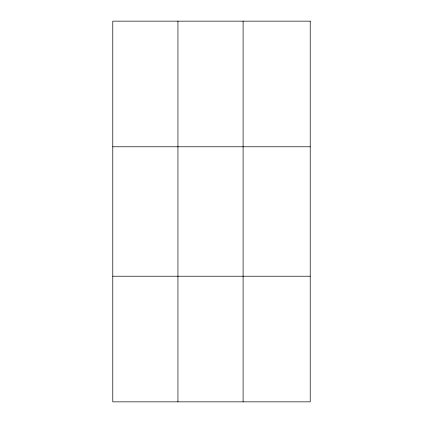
<?xml version="1.0" encoding="UTF-8"?>
<svg xmlns="http://www.w3.org/2000/svg" width="423" height="423" viewBox="0 0 423 423"><rect width="100%" height="100%" fill="white"/><g stroke="black" fill="none" stroke-linecap="round" stroke-linejoin="round"><path stroke-width="0.63" d="M177.935 21.15L177.935 401.85M243.093 21.15L243.093 401.85M112.777 146.781L310.223 146.781M112.777 276.219L310.223 276.219M310.223 21.15L310.223 401.85L112.777 401.85L112.777 21.15L310.223 21.15"/></g></svg>
